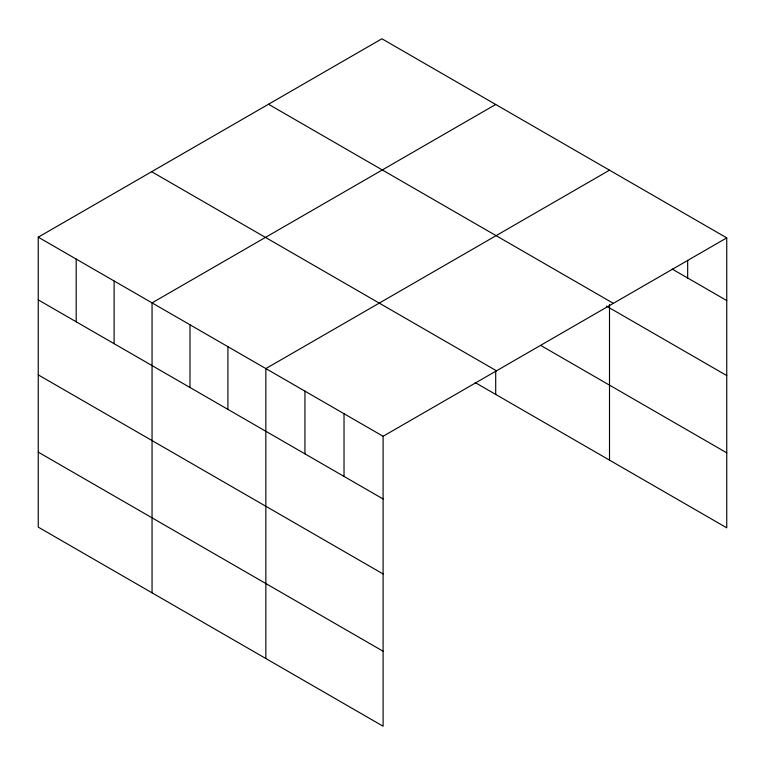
<?xml version="1.0" encoding="UTF-8"?>
<svg xmlns="http://www.w3.org/2000/svg" width="765" height="765" viewBox="0 0 765 765"><rect width="100%" height="100%" fill="white"/><g stroke="black" fill="none" stroke-linecap="round" stroke-linejoin="round"><path stroke-width="1.15" d="M38.25 237.179L383.102 436.28L383.102 726.224L38.25 527.123L38.25 237.179L381.898 38.776L726.75 237.877L726.75 527.821L475.199 382.586M495.701 104.48L152.053 302.883L152.053 592.827M609.504 170.184L265.847 368.587L265.847 658.531M383.102 436.28L726.75 237.877M672.244 269.098L726.75 300.569M268.496 104.25L613.348 303.342M606.425 306.096L726.75 375.567M540.807 345.474L726.75 452.832M151.652 171.704L496.504 370.805M38.25 299.88L383.102 498.981M38.25 374.869L383.102 573.97M38.25 452.134L383.102 651.235M687.668 260.263L687.668 278.011M609.504 304.355L609.504 460.128M495.701 370.987L495.701 394.424M344.021 413.712L344.021 476.413M304.939 391.145L304.939 453.846M227.922 346.679L227.922 409.38M189.988 324.781L189.988 387.482M114.119 280.984L114.119 343.676M76.184 259.077L76.184 321.778"/></g></svg>
